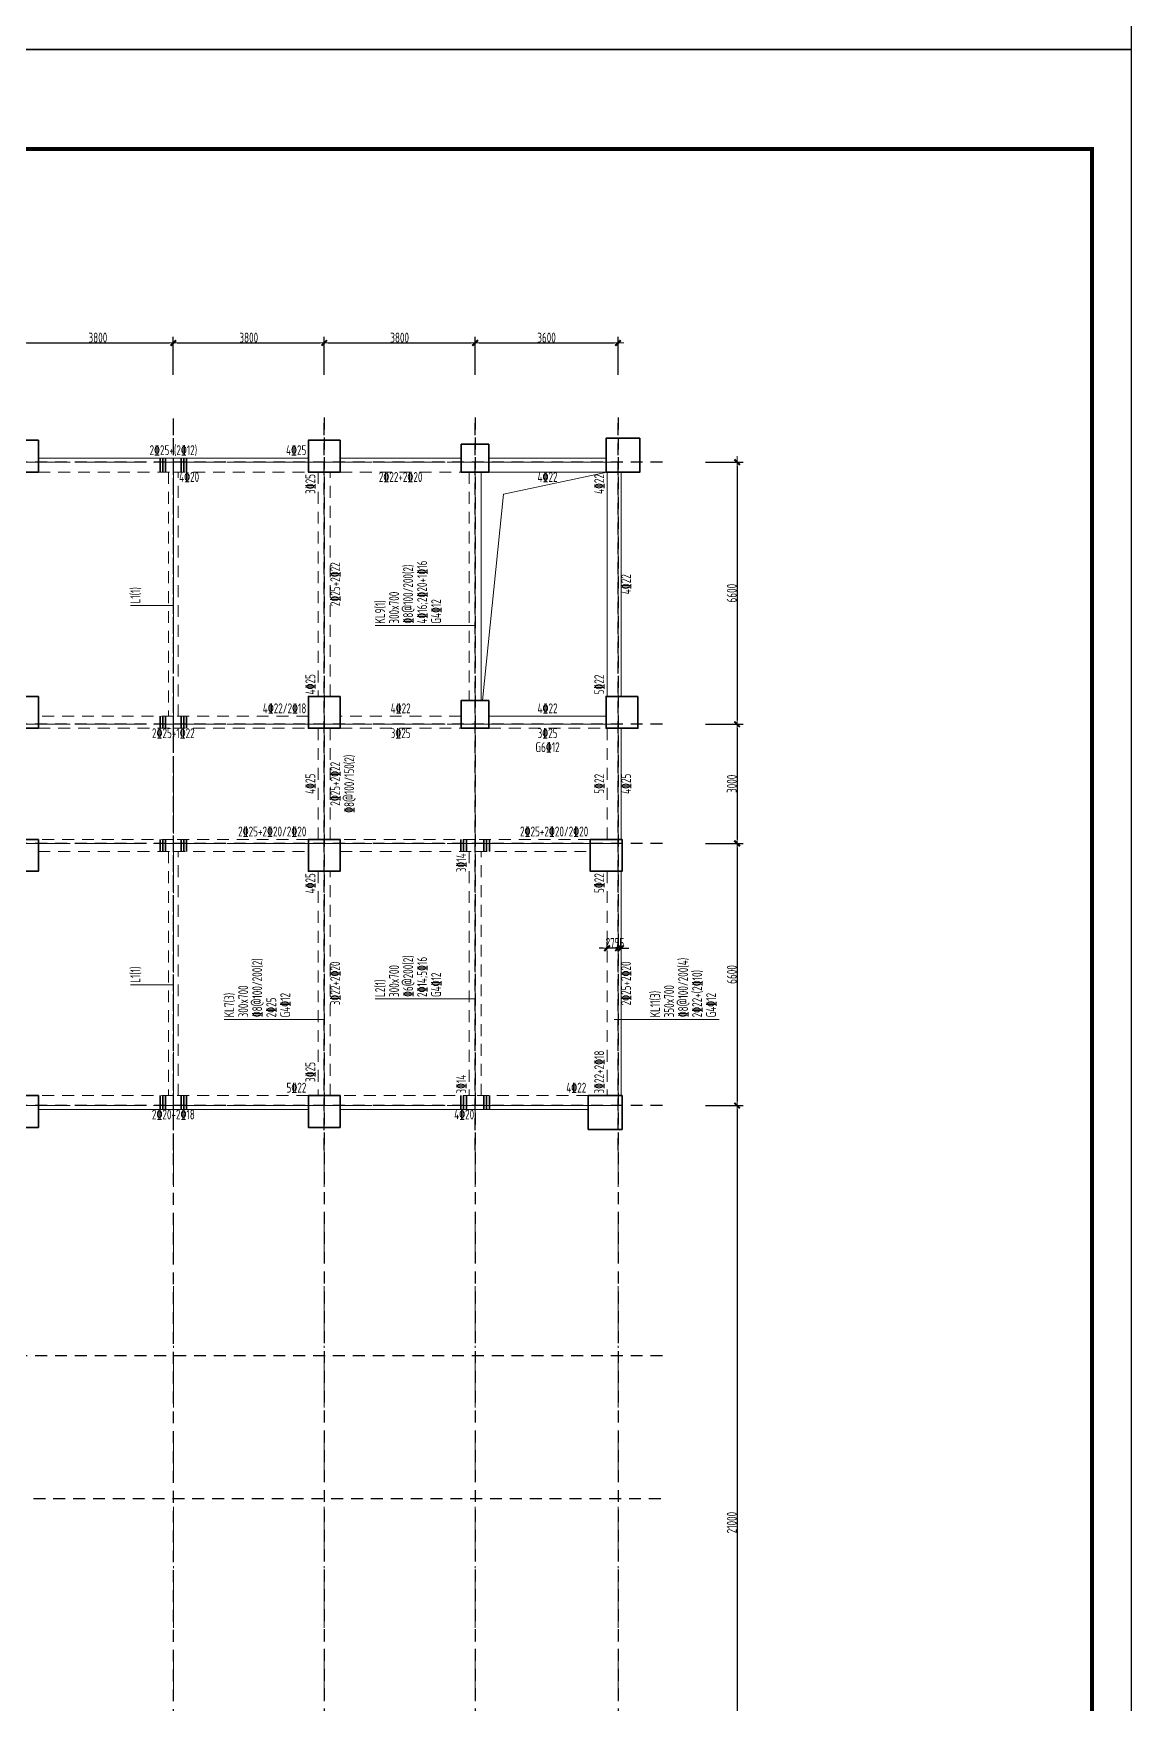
# Model space of a CAD drawing. Header units: millimetres. Extents: x 539196 to 807275, y 431843 to 1156631.
# Drawn here: x 701630 to 729290, y 642502 to 684552 of the extents above; entities that cross this region are included whole.
import ezdxf
from ezdxf.enums import TextEntityAlignment as Align

# ---------------------------------------------------------------- set-up
doc = ezdxf.new("R2010")
doc.units = ezdxf.units.MM
doc.header["$MEASUREMENT"] = 0
for name, pattern in [('DOTE', [2.42, 2, -0.2, 0.02, -0.2]), ('点划线', [1850, 1200, -300, 50, -300]), ('虚线', [500, 300, -200])]:
    doc.linetypes.add(name, pattern=pattern)
doc.layers.add('DOTE', color=1, linetype='DOTE')
doc.layers.add('PUB_TITLE', color=4, linetype='Continuous')
for name, color, linetype, lineweight in [('尺寸标注-梁', 3, 'Continuous', 18), ('板洞边线', 253, 'Continuous', 18), ('梁原位标注', 7, 'Continuous', 18), ('梁名称编号', 2, 'Continuous', 18), ('梁标注引线', 2, 'Continuous', 18), ('梁附加箍筋', 1, 'Continuous', 35), ('梁集中标注', 2, 'Continuous', 18), ('砼柱', 2, 'Continuous', 35), ('砼梁', 4, 'Continuous', 18), ('轴线', 9, '点划线', 18), ('轴线标注', 3, 'Continuous', 18)]:
    doc.layers.add(name, color=color, linetype=linetype, lineweight=lineweight)
doc.styles.add('样式 1_yjk_yjk_yjk_yjk_yjk_yjk_yjk', font='yjkeng.shx', dxfattribs={"width": 0.7, "bigfont": 'yjkchn.shx'})
doc.dimstyles.new('盈建科结构_yjk_yjk_yjk_yjk_yjk_yjk_yjk', dxfattribs={"dimscale": 100, "dimtxt": 2.5, "dimasz": 1, "dimexe": 1.5, "dimexo": 0.625, "dimgap": 0.1, "dimtad": 1, "dimdec": 0, "dimrnd": 1, "dimzin": 0, "dimdsep": 46, "dimtxsty": '样式 1_yjk_yjk_yjk_yjk_yjk_yjk_yjk', "dimblk": '_yjkbk', "dimblk1": 'ARCHTICK', "dimblk2": 'ARCHTICK', "dimcen": 0.09, "dimadec": 0, "dimazin": 0, "dimtfac": 1, "dimtdec": 4, "dimtix": 1, "dimtmove": 2, "dimatfit": 3, "dimfxl": 0, "dimtolj": 1, "dimtzin": 0, "dimarcsym": 0})

# ---------------------------------------------------------------- blocks, each defined once
blk = doc.blocks.new('_yjkbk')
blk.add_line((-1, 0), (1.5, 0))
blk.add_lwpolyline([(-0.7, -0.7, 0.5, 0.5, 0), (0.7, 0.7, 0.5, 0.5, 0)], format="xyseb")
blk = doc.blocks.new('*D147')
at = {"layer": 'Defpoints', "color": 0}
for p in [(716355, 661520), (716355, 661519), (716430, 661519)]:
    blk.add_point(p, dxfattribs=at)
at = {"layer": '尺寸标注-梁', "color": 0, "lineweight": -2}
for p, q in [((716255, 661520), (716155, 661520)), ((716355, 661519), (716355, 661670)), ((716430, 661520), (716355, 661520)), ((716430, 661519), (716430, 661670)), ((716530, 661520), (716630, 661520))]:
    blk.add_line(p, q, dxfattribs=at)
at = {"layer": '尺寸标注-梁', "color": 0, "lineweight": -2, "xscale": 100, "yscale": 100, "zscale": 100}
blk.add_blockref('_yjkbk', (716355, 661520), dxfattribs=at)
at = {"layer": '尺寸标注-梁', "color": 0, "lineweight": -2, "xscale": 100, "yscale": 100, "zscale": 100, "rotation": 180}
blk.add_blockref('_yjkbk', (716430, 661520), dxfattribs=at)
at = {"layer": '尺寸标注-梁', "color": 0, "insert": (716393, 661655), "char_height": 250, "attachment_point": 5, "style": '样式 1_yjk_yjk_yjk_yjk_yjk_yjk_yjk'}
blk.add_mtext('\\A1;75', dxfattribs=at)
blk = doc.blocks.new('_ARCHTICK')
at = {"color": 0, "linetype": 'ByBlock', "const_width": 0.15}
blk.add_lwpolyline([(-0.5, -0.5), (0.5, 0.5)], dxfattribs=at)
blk = doc.blocks.new('*D148')
at = {"layer": 'Defpoints', "color": 0}
for p in [(716080, 661520), (716080, 661519), (716355, 661519)]:
    blk.add_point(p, dxfattribs=at)
at = {"layer": '尺寸标注-梁', "color": 0, "lineweight": -2}
for p, q in [((715980, 661520), (715880, 661520)), ((716080, 661519), (716080, 661670)), ((716355, 661520), (716080, 661520)), ((716355, 661519), (716355, 661670)), ((716455, 661520), (716555, 661520))]:
    blk.add_line(p, q, dxfattribs=at)
at = {"layer": '尺寸标注-梁', "color": 0, "lineweight": -2, "xscale": 100, "yscale": 100, "zscale": 100}
blk.add_blockref('_yjkbk', (716080, 661520), dxfattribs=at)
at = {"layer": '尺寸标注-梁', "color": 0, "lineweight": -2, "xscale": 100, "yscale": 100, "zscale": 100, "rotation": 180}
blk.add_blockref('_yjkbk', (716355, 661520), dxfattribs=at)
at = {"layer": '尺寸标注-梁', "color": 0, "insert": (716218, 661655), "char_height": 250, "attachment_point": 5, "style": '样式 1_yjk_yjk_yjk_yjk_yjk_yjk_yjk'}
blk.add_mtext('\\A1;275', dxfattribs=at)
blk = doc.blocks.new('*D164')
at = {"layer": 'Defpoints', "color": 0}
for p in [(705155, 676759), (701355, 673759), (705155, 673759)]:
    blk.add_point(p, dxfattribs=at)
at = {"layer": '轴线标注', "color": 0, "lineweight": -2}
for p, q in [((701355, 675959), (701355, 676909)), ((701455, 676759), (705055, 676759)), ((705155, 675959), (705155, 676909))]:
    blk.add_line(p, q, dxfattribs=at)
at = {"layer": '轴线标注', "color": 0, "lineweight": -2, "xscale": 100, "yscale": 100, "zscale": 100, "rotation": 180}
blk.add_blockref('_yjkbk', (701355, 676759), dxfattribs=at)
at = {"layer": '轴线标注', "color": 0, "lineweight": -2, "xscale": 100, "yscale": 100, "zscale": 100}
blk.add_blockref('_yjkbk', (705155, 676759), dxfattribs=at)
at = {"layer": '轴线标注', "color": 0, "insert": (703255, 676894), "char_height": 250, "attachment_point": 5, "style": '样式 1_yjk_yjk_yjk_yjk_yjk_yjk_yjk'}
blk.add_mtext('\\A1;3800', dxfattribs=at)
blk = doc.blocks.new('*D166')
at = {"layer": 'Defpoints', "color": 0}
for p in [(708955, 676759), (705155, 673759), (708955, 673759)]:
    blk.add_point(p, dxfattribs=at)
at = {"layer": '轴线标注', "color": 0, "lineweight": -2}
for p, q in [((705155, 675959), (705155, 676909)), ((705255, 676759), (708855, 676759)), ((708955, 675959), (708955, 676909))]:
    blk.add_line(p, q, dxfattribs=at)
at = {"layer": '轴线标注', "color": 0, "lineweight": -2, "xscale": 100, "yscale": 100, "zscale": 100, "rotation": 180}
blk.add_blockref('_yjkbk', (705155, 676759), dxfattribs=at)
at = {"layer": '轴线标注', "color": 0, "lineweight": -2, "xscale": 100, "yscale": 100, "zscale": 100}
blk.add_blockref('_yjkbk', (708955, 676759), dxfattribs=at)
at = {"layer": '轴线标注', "color": 0, "insert": (707055, 676894), "char_height": 250, "attachment_point": 5, "style": '样式 1_yjk_yjk_yjk_yjk_yjk_yjk_yjk'}
blk.add_mtext('\\A1;3800', dxfattribs=at)
blk = doc.blocks.new('*D168')
at = {"layer": 'Defpoints', "color": 0}
for p in [(712755, 676759), (708955, 673759), (712755, 673759)]:
    blk.add_point(p, dxfattribs=at)
at = {"layer": '轴线标注', "color": 0, "lineweight": -2}
for p, q in [((708955, 675959), (708955, 676909)), ((709055, 676759), (712655, 676759)), ((712755, 675959), (712755, 676909))]:
    blk.add_line(p, q, dxfattribs=at)
at = {"layer": '轴线标注', "color": 0, "lineweight": -2, "xscale": 100, "yscale": 100, "zscale": 100, "rotation": 180}
blk.add_blockref('_yjkbk', (708955, 676759), dxfattribs=at)
at = {"layer": '轴线标注', "color": 0, "lineweight": -2, "xscale": 100, "yscale": 100, "zscale": 100}
blk.add_blockref('_yjkbk', (712755, 676759), dxfattribs=at)
at = {"layer": '轴线标注', "color": 0, "insert": (710855, 676894), "char_height": 250, "attachment_point": 5, "style": '样式 1_yjk_yjk_yjk_yjk_yjk_yjk_yjk'}
blk.add_mtext('\\A1;3800', dxfattribs=at)
blk = doc.blocks.new('*D170')
at = {"layer": 'Defpoints', "color": 0}
for p in [(716355, 676759), (712755, 673759), (716355, 673759)]:
    blk.add_point(p, dxfattribs=at)
at = {"layer": '轴线标注', "color": 0, "lineweight": -2}
for p, q in [((712755, 675959), (712755, 676909)), ((712855, 676759), (716255, 676759)), ((716355, 675959), (716355, 676909))]:
    blk.add_line(p, q, dxfattribs=at)
at = {"layer": '轴线标注', "color": 0, "lineweight": -2, "xscale": 100, "yscale": 100, "zscale": 100, "rotation": 180}
blk.add_blockref('_yjkbk', (712755, 676759), dxfattribs=at)
at = {"layer": '轴线标注', "color": 0, "lineweight": -2, "xscale": 100, "yscale": 100, "zscale": 100}
blk.add_blockref('_yjkbk', (716355, 676759), dxfattribs=at)
at = {"layer": '轴线标注', "color": 0, "insert": (714555, 676894), "char_height": 250, "attachment_point": 5, "style": '样式 1_yjk_yjk_yjk_yjk_yjk_yjk_yjk'}
blk.add_mtext('\\A1;3600', dxfattribs=at)
blk = doc.blocks.new('*D172')
at = {"layer": 'Defpoints', "color": 0}
for p in [(716355, 673759), (716355, 667159), (719355, 667159)]:
    blk.add_point(p, dxfattribs=at)
at = {"layer": '轴线标注', "color": 0, "lineweight": -2}
for p, q in [((718555, 673759), (719505, 673759)), ((719355, 673659), (719355, 667259)), ((718555, 667159), (719505, 667159))]:
    blk.add_line(p, q, dxfattribs=at)
at = {"layer": '轴线标注', "color": 0, "lineweight": -2, "xscale": 100, "yscale": 100, "zscale": 100}
for p, rotation in [((719355, 673759), 90), ((719355, 667159), 270)]:
    blk.add_blockref('_yjkbk', p, dxfattribs=dict(at, rotation=rotation))
at = {"layer": '轴线标注', "color": 0, "insert": (719220, 670459), "char_height": 250, "attachment_point": 5, "rotation": 90, "style": '样式 1_yjk_yjk_yjk_yjk_yjk_yjk_yjk'}
blk.add_mtext('\\A1;6600', dxfattribs=at)
blk = doc.blocks.new('*D174')
at = {"layer": 'Defpoints', "color": 0}
for p in [(716355, 667159), (716355, 664159), (719355, 664159)]:
    blk.add_point(p, dxfattribs=at)
at = {"layer": '轴线标注', "color": 0, "lineweight": -2}
for p, q in [((718555, 667159), (719505, 667159)), ((719355, 667059), (719355, 664259)), ((718555, 664159), (719505, 664159))]:
    blk.add_line(p, q, dxfattribs=at)
at = {"layer": '轴线标注', "color": 0, "lineweight": -2, "xscale": 100, "yscale": 100, "zscale": 100}
for p, rotation in [((719355, 667159), 90), ((719355, 664159), 270)]:
    blk.add_blockref('_yjkbk', p, dxfattribs=dict(at, rotation=rotation))
at = {"layer": '轴线标注', "color": 0, "insert": (719220, 665659), "char_height": 250, "attachment_point": 5, "rotation": 90, "style": '样式 1_yjk_yjk_yjk_yjk_yjk_yjk_yjk'}
blk.add_mtext('\\A1;3000', dxfattribs=at)
blk = doc.blocks.new('*D176')
at = {"layer": 'Defpoints', "color": 0}
for p in [(716355, 664159), (716355, 657559), (719355, 657559)]:
    blk.add_point(p, dxfattribs=at)
at = {"layer": '轴线标注', "color": 0, "lineweight": -2}
for p, q in [((718555, 664159), (719505, 664159)), ((719355, 664059), (719355, 657659)), ((718555, 657559), (719505, 657559))]:
    blk.add_line(p, q, dxfattribs=at)
at = {"layer": '轴线标注', "color": 0, "lineweight": -2, "xscale": 100, "yscale": 100, "zscale": 100}
for p, rotation in [((719355, 664159), 90), ((719355, 657559), 270)]:
    blk.add_blockref('_yjkbk', p, dxfattribs=dict(at, rotation=rotation))
at = {"layer": '轴线标注', "color": 0, "insert": (719220, 660859), "char_height": 250, "attachment_point": 5, "rotation": 90, "style": '样式 1_yjk_yjk_yjk_yjk_yjk_yjk_yjk'}
blk.add_mtext('\\A1;6600', dxfattribs=at)
blk = doc.blocks.new('*D178')
at = {"layer": 'Defpoints', "color": 0}
for p in [(716355, 657559), (716355, 636559), (719355, 636559)]:
    blk.add_point(p, dxfattribs=at)
at = {"layer": '轴线标注', "color": 0, "lineweight": -2}
for p, q in [((718555, 657559), (719505, 657559)), ((719355, 657459), (719355, 636659)), ((718555, 636559), (719505, 636559))]:
    blk.add_line(p, q, dxfattribs=at)
at = {"layer": '轴线标注', "color": 0, "lineweight": -2, "xscale": 100, "yscale": 100, "zscale": 100}
for p, rotation in [((719355, 657559), 90), ((719355, 636559), 270)]:
    blk.add_blockref('_yjkbk', p, dxfattribs=dict(at, rotation=rotation))
at = {"layer": '轴线标注', "color": 0, "insert": (719220, 647059), "char_height": 250, "attachment_point": 5, "rotation": 90, "style": '样式 1_yjk_yjk_yjk_yjk_yjk_yjk_yjk'}
blk.add_mtext('\\A1;21000', dxfattribs=at)
blk = doc.blocks.new('jzzw')
at = {"layer": 'DOTE', "color": 1, "linetype": '虚线'}
for p, q in [((940186, 852149), (940186, 890469)), ((940186, 872027), (940186, 890469)), ((943986, 872027), (943986, 890469)), ((943986, 890469), (943986, 834829)), ((947786, 872027), (947786, 890469)), ((947786, 890469), (947786, 834829)), ((951386, 872027), (951386, 890469)), ((951386, 890469), (951386, 834829)), ((952506, 889349), (912186, 889349)), ((952506, 889349), (912186, 889349)), ((952506, 889349), (912186, 889349)), ((952506, 889349), (912186, 889349)), ((952506, 882749), (911886, 882749)), ((952506, 879749), (911886, 879749)), ((952506, 873149), (912186, 873149)), ((952506, 866849), (912186, 866849)), ((952463, 863249), (912186, 863249))]:
    blk.add_line(p, q, dxfattribs=at)

msp = doc.modelspace()

# ---------------------------------------------------------------- linework, layer by layer
at = {"layer": 'PUB_TITLE'}
for points in [[(669890.4, 684143), (729290.4, 684143), (729290.4, 768243), (669890.4, 768243)], [(669890.4, 600043), (729290.4, 600043), (729290.4, 684143), (669890.4, 684143)]]:
    msp.add_lwpolyline(points, close=True, dxfattribs=at)
at = {"layer": 'PUB_TITLE', "const_width": 100}
msp.add_lwpolyline([(670890.4, 601043), (728290.4, 601043), (728290.4, 681643), (670890.4, 681643)], close=True, dxfattribs=at)
at = {"layer": '板洞边线'}
for p, q in [((716080.4, 673509.2), (713466.7, 672948)), ((713466.7, 672948), (712945.6, 667759.2)), ((712945.6, 667759.2), (712905.4, 667759.2))]:
    msp.add_line(p, q, dxfattribs=at)
at = {"layer": '梁标注引线'}
for p, q in [((705155.4, 670148.6), (704072.9, 670148.6)), ((712755.4, 669641.9), (710236.9, 669641.9)), ((705155.4, 660598.6), (704072.9, 660598.6)), ((712755.4, 660241.9), (710236.9, 660241.9)), ((708955.4, 659729.4), (706436.9, 659729.4)), ((716255.4, 659729.4), (718898.9, 659729.4))]:
    msp.add_line(p, q, dxfattribs=at)
at = {"layer": '梁附加箍筋'}
for p, q in [((704820.4, 673509.2), (704820.4, 673859.2)), ((704890.4, 673509.2), (704890.4, 673859.2)), ((704960.4, 673509.2), (704960.4, 673859.2)), ((705350.4, 673509.2), (705350.4, 673859.2)), ((705420.4, 673509.2), (705420.4, 673859.2)), ((705490.4, 673509.2), (705490.4, 673859.2)), ((704820.4, 667059.2), (704820.4, 667359.2)), ((704890.4, 667059.2), (704890.4, 667359.2)), ((704960.4, 667059.2), (704960.4, 667359.2)), ((705350.4, 667059.2), (705350.4, 667359.2)), ((705420.4, 667059.2), (705420.4, 667359.2)), ((705490.4, 667059.2), (705490.4, 667359.2)), ((704820.4, 663959.2), (704820.4, 664259.2)), ((704890.4, 663959.2), (704890.4, 664259.2)), ((704960.4, 663959.2), (704960.4, 664259.2)), ((705350.4, 663959.2), (705350.4, 664259.2)), ((705420.4, 663959.2), (705420.4, 664259.2)), ((705490.4, 663959.2), (705490.4, 664259.2)), ((712395.4, 663959.2), (712395.4, 664259.2)), ((712465.4, 663959.2), (712465.4, 664259.2)), ((712535.4, 663959.2), (712535.4, 664259.2)), ((712975.4, 663959.2), (712975.4, 664259.2)), ((713045.4, 663959.2), (713045.4, 664259.2)), ((713115.4, 663959.2), (713115.4, 664259.2)), ((704820.4, 657459.2), (704820.4, 657809.2)), ((704890.4, 657459.2), (704890.4, 657809.2)), ((704960.4, 657459.2), (704960.4, 657809.2)), ((705350.4, 657459.2), (705350.4, 657809.2)), ((705420.4, 657459.2), (705420.4, 657809.2)), ((705490.4, 657459.2), (705490.4, 657809.2)), ((712395.4, 657459.2), (712395.4, 657809.2)), ((712465.4, 657459.2), (712465.4, 657809.2)), ((712535.4, 657459.2), (712535.4, 657809.2)), ((712975.4, 657459.2), (712975.4, 657809.2)), ((713045.4, 657459.2), (713045.4, 657809.2)), ((713115.4, 657459.2), (713115.4, 657809.2))]:
    msp.add_line(p, q, dxfattribs=at)
at = {"layer": '砼柱'}
for points in [[(701755.4, 674309.2), (700955.4, 674309.2), (700955.4, 673509.2), (701755.4, 673509.2)], [(709355.4, 674309.2), (708555.4, 674309.2), (708555.4, 673509.2), (709355.4, 673509.2)], [(713105.4, 674209.2), (712405.4, 674209.2), (712405.4, 673509.2), (713105.4, 673509.2)], [(716905.4, 674359.2), (716055.4, 674359.2), (716055.4, 673509.2), (716905.4, 673509.2)], [(701755.4, 667859.2), (700955.4, 667859.2), (700955.4, 667059.2), (701755.4, 667059.2)], [(709355.4, 667859.2), (708555.4, 667859.2), (708555.4, 667059.2), (709355.4, 667059.2)], [(713105.4, 667759.2), (712405.4, 667759.2), (712405.4, 667059.2), (713105.4, 667059.2)], [(716855.4, 667859.2), (716055.4, 667859.2), (716055.4, 667059.2), (716855.4, 667059.2)], [(701755.4, 664259.2), (700955.4, 664259.2), (700955.4, 663459.2), (701755.4, 663459.2)], [(709355.4, 664259.2), (708555.4, 664259.2), (708555.4, 663459.2), (709355.4, 663459.2)], [(716455.4, 664259.2), (715655.4, 664259.2), (715655.4, 663459.2), (716455.4, 663459.2)], [(701755.4, 657809.2), (700955.4, 657809.2), (700955.4, 657009.2), (701755.4, 657009.2)], [(709355.4, 657809.2), (708555.4, 657809.2), (708555.4, 657009.2), (709355.4, 657009.2)], [(716455.4, 657809.2), (715605.4, 657809.2), (715605.4, 656959.2), (716455.4, 656959.2)]]:
    msp.add_lwpolyline(points, close=True, dxfattribs=at)
at = {"layer": '砼梁'}
for p, q in [((705155.4, 673859.2), (701755.4, 673859.2)), ((708555.4, 673859.2), (705155.4, 673859.2)), ((712405.4, 673859.2), (709355.4, 673859.2)), ((716055.4, 673859.2), (713105.4, 673859.2)), ((712905.4, 667759.2), (712905.4, 673509.2)), ((713105.4, 673509.2), (716055.4, 673509.2)), ((716080.4, 673509.2), (716080.4, 667859.2)), ((716430.4, 667859.2), (716430.4, 673509.2)), ((716055.4, 667359.2), (713105.4, 667359.2)), ((716430.4, 664259.2), (716430.4, 667059.2)), ((716430.4, 657809.2), (716430.4, 663459.2)), ((701755.4, 657459.2), (705155.4, 657459.2)), ((705155.4, 657459.2), (708555.4, 657459.2)), ((709355.4, 657459.2), (712755.4, 657459.2)), ((712755.4, 657459.2), (715605.4, 657459.2))]:
    msp.add_line(p, q, dxfattribs=at)
at = {"layer": '砼梁', "linetype": '虚线'}
for p, q in [((701755.4, 673509.2), (705155.4, 673509.2)), ((705030.4, 673509.2), (705030.4, 667359.2)), ((705155.5, 673509.2), (708555.4, 673509.2)), ((705280.4, 667359.2), (705280.4, 673509.2)), ((708805.4, 673509.2), (708805.4, 667859.2)), ((709105.4, 667859.2), (709105.4, 673509.2)), ((709355.4, 673509.2), (712405.4, 673509.2)), ((712605.4, 673509.2), (712605.4, 667759.2)), ((705155.4, 667359.2), (701755.4, 667359.2)), ((708555.4, 667359.2), (705155.5, 667359.2)), ((712405.4, 667359.2), (709355.4, 667359.2)), ((701755.4, 667059.2), (705155.4, 667059.2)), ((705155.4, 667059.2), (708555.4, 667059.2)), ((708805.4, 667059.2), (708805.4, 664259.2)), ((709105.4, 664259.2), (709105.4, 667059.2)), ((709355.4, 667059.2), (712405.4, 667059.2)), ((713105.4, 667059.2), (716055.4, 667059.2)), ((716080.4, 667059.2), (716080.4, 664259.2)), ((705155.4, 664259.2), (701755.4, 664259.2)), ((708555.4, 664259.2), (705155.4, 664259.2)), ((712755.4, 664259.2), (709355.4, 664259.2)), ((715655.4, 664259.2), (712755.4, 664259.2)), ((701755.4, 663959.2), (705155.4, 663959.2)), ((705030.4, 663959.2), (705030.4, 657809.2)), ((705155.5, 663959.2), (708555.4, 663959.2)), ((705280.4, 657809.2), (705280.4, 663959.2)), ((709355.4, 663959.2), (712755.4, 663959.2)), ((712605.4, 663959.2), (712605.4, 657809.2)), ((712755.5, 663959.2), (715655.4, 663959.2)), ((712905.4, 657809.2), (712905.4, 663959.2)), ((708805.4, 663459.2), (708805.4, 657809.2)), ((709105.4, 657809.2), (709105.4, 663459.2)), ((716080.4, 663459.2), (716080.4, 657809.2)), ((705155.4, 657809.2), (701755.4, 657809.2)), ((708555.4, 657809.2), (705155.5, 657809.2)), ((712755.4, 657809.2), (709355.4, 657809.2)), ((715605.4, 657809.2), (712755.5, 657809.2))]:
    msp.add_line(p, q, dxfattribs=at)
at = {"layer": '轴线'}
for p, q in [((678755.4, 673759.2), (716355.4, 673759.2)), ((701355.4, 673759.2), (705155.4, 673759.2)), ((705155.4, 667159.2), (705155.4, 673759.2)), ((705155.4, 673759.2), (708955.4, 673759.2)), ((705155.4, 620359.2), (705155.4, 673759.2)), ((708955.4, 667159.2), (708955.4, 673759.2)), ((708955.4, 673759.2), (712755.4, 673759.2)), ((708955.4, 620359.2), (708955.4, 673759.2)), ((712755.4, 667159.2), (712755.4, 673759.2)), ((712755.4, 673759.2), (716355.4, 673759.2)), ((712755.4, 620359.2), (712755.4, 673759.2)), ((716355.4, 667159.2), (716355.4, 673759.2)), ((716355.4, 620359.2), (716355.4, 673759.2)), ((678755.4, 667159.2), (716355.4, 667159.2)), ((701355.4, 667159.2), (705155.4, 667159.2)), ((705155.4, 667159.2), (708955.4, 667159.2)), ((708955.4, 664159.2), (708955.4, 667159.2)), ((708955.4, 667159.2), (712755.4, 667159.2)), ((712755.4, 664159.2), (712755.4, 667159.2)), ((712755.4, 667159.2), (716355.4, 667159.2)), ((716355.4, 664159.2), (716355.4, 667159.2)), ((678755.4, 664159.2), (716355.4, 664159.2)), ((701355.4, 664159.2), (705155.4, 664159.2)), ((705155.4, 657559.2), (705155.4, 664159.2)), ((705155.4, 664159.2), (708955.4, 664159.2)), ((708955.4, 657559.2), (708955.4, 664159.2)), ((708955.4, 664159.2), (712755.4, 664159.2)), ((712755.4, 657559.2), (712755.4, 664159.2)), ((712755.4, 664159.2), (716355.4, 664159.2)), ((716355.4, 657559.2), (716355.4, 664159.2)), ((678755.4, 657559.2), (716355.4, 657559.2)), ((701355.4, 657559.2), (705155.4, 657559.2)), ((705155.4, 657559.2), (708955.4, 657559.2)), ((708955.4, 657559.2), (712755.4, 657559.2)), ((712755.4, 657559.2), (716355.4, 657559.2))]:
    msp.add_line(p, q, dxfattribs=at)

# ---------------------------------------------------------------- block references
msp.add_blockref('jzzw', (-235030.4, -215589.7))

# ---------------------------------------------------------------- texts
at = {"layer": '梁原位标注', "linetype": 'Continuous', "style": '样式 1_yjk_yjk_yjk_yjk_yjk_yjk_yjk', "width": 0.7}
for s, p in [('2\x8425+(2\x8412)', (705155.4, 673859.2)), ('4\x8422', (710880.4, 667359.2)), ('4\x8422', (714580.4, 667359.2))]:
    msp.add_text(s, height=250, dxfattribs=at).set_placement(p, align=Align.BOTTOM_CENTER)
for s, p in [('4\x8425', (708505.4, 673859.2)), ('4\x8422/2\x8418', (708505.4, 667359.2)), ('2\x8425+2\x8420/2\x8420', (708505.4, 664259.2)), ('2\x8425+2\x8420/2\x8420', (715605.4, 664259.2)), ('5\x8422', (708505.4, 657809.2)), ('4\x8422', (715555.4, 657809.2))]:
    msp.add_text(s, height=250, dxfattribs=at).set_placement(p, align=Align.BOTTOM_RIGHT)
for s, p in [('4\x8420', (705552.9, 673509.2)), ('2\x8422+2\x8420', (710880.4, 673509.2)), ('4\x8422', (714580.4, 673509.2)), ('2\x8425+1\x8422', (705155.4, 667059.2)), ('3\x8425', (710880.4, 667059.2)), ('3\x8425', (714580.4, 667059.2)), ('G6\x8412', (714580.4, 666706.5)), ('2\x8420+2\x8418', (705155.4, 657459.2)), ('4\x8420', (712480.4, 657459.2))]:
    msp.add_text(s, height=250, dxfattribs=at).set_placement(p, align=Align.TOP_CENTER)
for s, p in [('3\x8425', (708805.4, 673459.2)), ('4\x8422', (716080.4, 673459.2)), ('3\x8414', (712605.4, 663909.2)), ('4\x8425', (708805.4, 663409.2)), ('5\x8422', (716080.4, 663409.2))]:
    msp.add_text(s, height=250, rotation=90, dxfattribs=at).set_placement(p, align=Align.BOTTOM_RIGHT)
for s, p in [('2\x8425+2\x8422', (709105.4, 670684.2)), ('4\x8422', (716430.4, 670684.2)), ('2\x8425+2\x8422', (709105.4, 665659.2)), ('\x848@100/150(2)', (709458.2, 665659.2)), ('4\x8425', (716430.4, 665659.2)), ('3\x8422+2\x8420', (709105.4, 660634.2)), ('2\x8425+2\x8420', (716430.4, 660634.2))]:
    msp.add_text(s, height=250, rotation=90, dxfattribs=at).set_placement(p, align=Align.TOP_CENTER)
for s, p in [('4\x8425', (708805.4, 667909.2)), ('5\x8422', (716080.4, 667909.2)), ('3\x8422+2\x8418', (716080.4, 657859.2)), ('3\x8425', (708805.4, 658151.7)), ('3\x8414', (712605.4, 657859.2))]:
    msp.add_text(s, height=250, rotation=90, dxfattribs=at).set_placement(p, align=Align.BOTTOM_LEFT)
for s, p in [('4\x8425', (708805.4, 665659.2)), ('5\x8422', (716080.4, 665659.2))]:
    msp.add_text(s, height=250, rotation=90, dxfattribs=at).set_placement(p, align=Align.BOTTOM_CENTER)
at = {"layer": '梁名称编号', "linetype": 'Continuous', "style": '样式 1_yjk_yjk_yjk_yjk_yjk_yjk_yjk', "width": 0.7}
for s, p in [('L1(1)', (704072.9, 670198.6)), ('KL9(1)', (710236.9, 669691.9)), ('L1(1)', (704072.9, 660648.6)), ('L2(1)', (710236.9, 660291.9)), ('KL7(3)', (706436.9, 659779.4))]:
    msp.add_text(s, height=250, rotation=90, dxfattribs=at).set_placement(p, align=Align.TOP_LEFT)
msp.add_text('KL11(3)', height=250, rotation=90, dxfattribs=at).set_placement((717487.9, 659779.4), align=Align.BOTTOM_LEFT)
at = {"layer": '梁集中标注', "linetype": 'Continuous', "style": '样式 1_yjk_yjk_yjk_yjk_yjk_yjk_yjk', "width": 0.7}
for s, p in [('\x848@100/200(2)', (710942.4, 669691.9)), ('4\x8416;2\x8420+1\x8416', (711295.2, 669691.9)), ('300x700', (710589.7, 669691.9)), ('G4\x8412', (711647.9, 669691.9)), ('\x848@100/200(2)', (707142.4, 659779.4)), ('300x700', (710589.7, 660291.9)), ('\x846@200(2)', (710942.4, 660291.9)), ('2\x8414;5\x8416', (711295.2, 660291.9)), ('G4\x8412', (711647.9, 660291.9)), ('300x700', (706789.7, 659779.4)), ('2\x8425', (707495.2, 659779.4)), ('G4\x8412', (707847.9, 659779.4))]:
    msp.add_text(s, height=250, rotation=90, dxfattribs=at).set_placement(p, align=Align.TOP_LEFT)
for s, p in [('\x848@100/200(4)', (718193.4, 659779.4)), ('2\x8422+(2\x8410)', (718546.2, 659779.4)), ('350x700', (717840.7, 659779.4)), ('G4\x8412', (718898.9, 659779.4))]:
    msp.add_text(s, height=250, rotation=90, dxfattribs=at).set_placement(p, align=Align.BOTTOM_LEFT)

# ---------------------------------------------------------------- dimensions: what is measured, and where the dimension line sits
at = {"layer": '尺寸标注-梁'}
for p1, p2, picture, middle in [((716355.4, 661519.2), (716080.4, 661519.2), '*D148', (716217.9, 661655.2)), ((716430.4, 661519.2), (716355.4, 661519.2), '*D147', (716392.9, 661655.2))]:
    dim = msp.add_aligned_dim(p1=p1, p2=p2, distance=-1, dimstyle='盈建科结构_yjk_yjk_yjk_yjk_yjk_yjk_yjk', override={"dimscale": 100, "dimtxt": 2.5, "dimasz": 1, "dimexe": 1.5, "dimexo": 0, "dimgap": 0.1, "dimtad": 1, "dimlfac": 1, "dimrnd": 5, "dimdle": 0, "dimfxlon": 0}, dxfattribs=at)
    dim.commit()
    dim.dimension.update_dxf_attribs({"geometry": picture, "text_midpoint": middle})
at = {"layer": '轴线标注'}
for p1, p2, picture, middle in [((701355.4, 673759.2), (705155.4, 673759.2), '*D164', (703255.4, 676894.2)), ((705155.4, 673759.2), (708955.4, 673759.2), '*D166', (707055.4, 676894.2)), ((708955.4, 673759.2), (712755.4, 673759.2), '*D168', (710855.4, 676894.2)), ((712755.4, 673759.2), (716355.4, 673759.2), '*D170', (714555.4, 676894.2)), ((716355.4, 673759.2), (716355.4, 667159.2), '*D172', (719220.4, 670459.2)), ((716355.4, 667159.2), (716355.4, 664159.2), '*D174', (719220.4, 665659.2)), ((716355.4, 664159.2), (716355.4, 657559.2), '*D176', (719220.4, 660859.2)), ((716355.4, 657559.2), (716355.4, 636559.2), '*D178', (719220.4, 647059.2))]:
    dim = msp.add_aligned_dim(p1=p1, p2=p2, distance=3000, dimstyle='盈建科结构_yjk_yjk_yjk_yjk_yjk_yjk_yjk', override={"dimscale": 100, "dimtxt": 2.5, "dimasz": 1, "dimexe": 1.5, "dimexo": 22, "dimgap": 0.1, "dimtad": 1, "dimlfac": 1, "dimrnd": 5, "dimdle": 0, "dimfxlon": 0}, dxfattribs=at)
    dim.commit()
    dim.dimension.update_dxf_attribs({"geometry": picture, "text_midpoint": middle})

doc.saveas('drawing.dxf')
